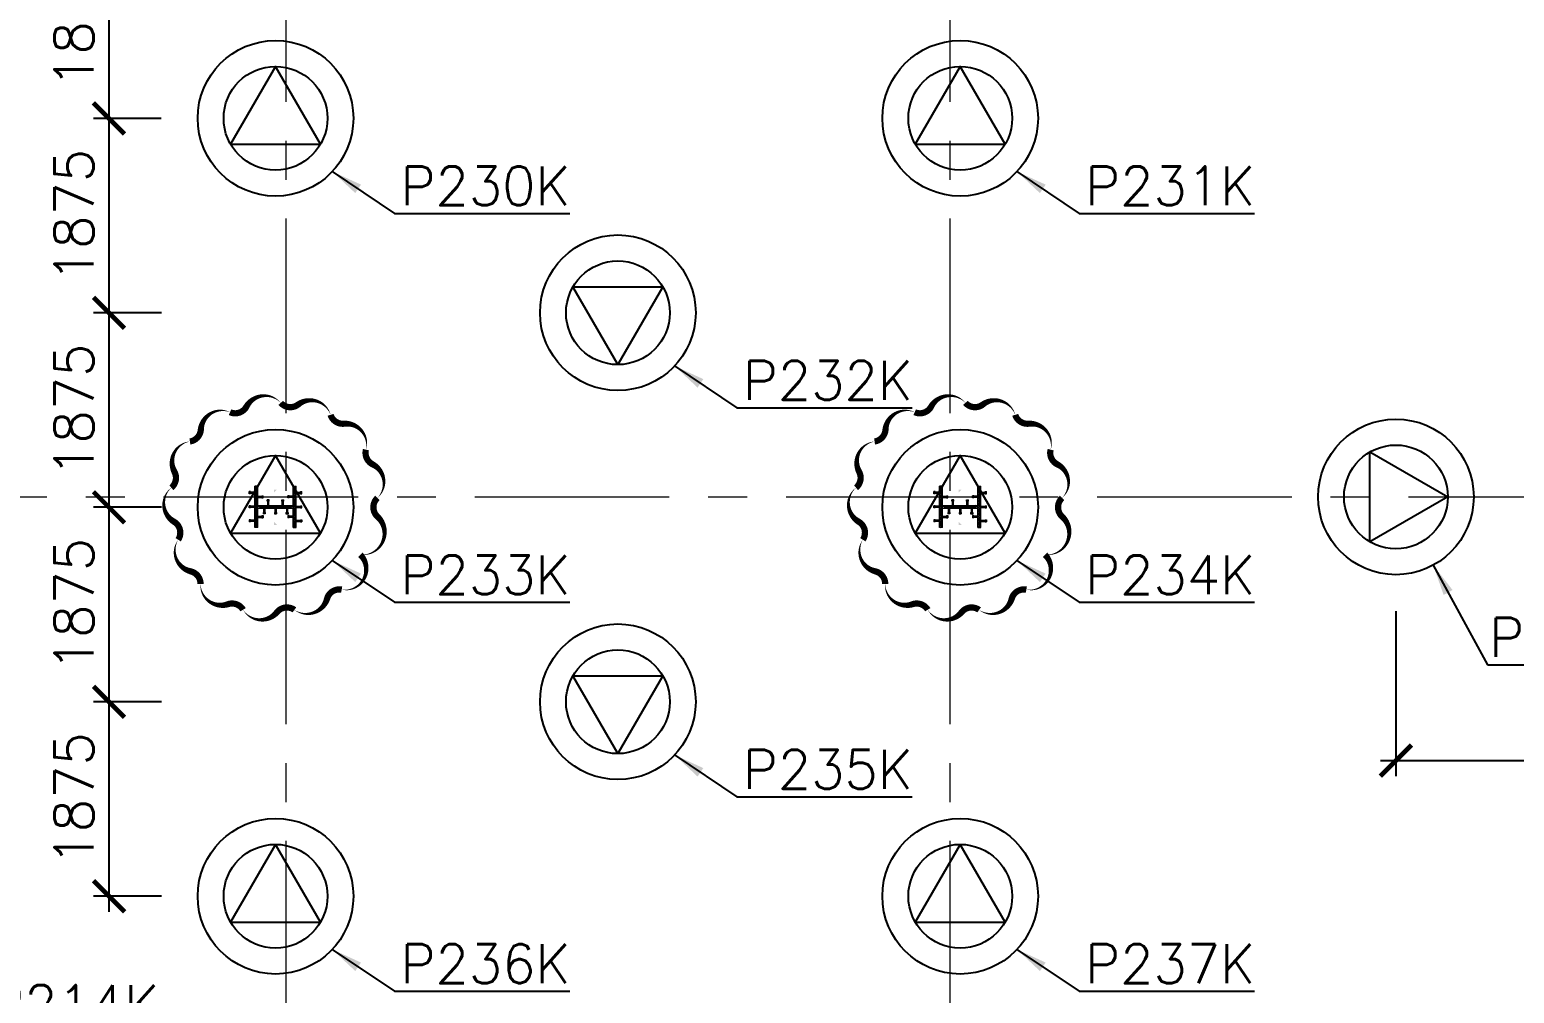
# Model space of a CAD drawing. Header units: millimetres. Extents: x -346728 to 1320345, y -537202 to -385966.
# Drawn here: x 218569 to 232880, y -444677 to -435387 of the extents above; entities that cross this region are included whole.
import ezdxf

# ---------------------------------------------------------------- set-up
doc = ezdxf.new("R2010")
doc.units = ezdxf.units.MM
doc.header["$LTSCALE"] = 100
doc.linetypes.add('X1326_GLB$0$CENTER', pattern=[2, 1.25, -0.25, 0.25, -0.25])
doc.layers.add('CL load', color=1, linetype='Continuous', plot=False)
for name, color, linetype in [('hach', 253, 'Continuous'), ('PILE MARK', 8, 'Continuous'), ('PL', 3, 'Continuous')]:
    doc.layers.add(name, color=color, linetype=linetype)
for name, color, linetype, lineweight in [('KCMANH', 8, 'Continuous', 13), ('KINGPOST', 5, 'Continuous', 20), ('X1326_GLB$0$A-tim', 8, 'X1326_GLB$0$CENTER', 9)]:
    doc.layers.add(name, color=color, linetype=linetype, lineweight=lineweight)
doc.styles.add('simplex', font='simplex.shx')
doc.dimstyles.new('100', dxfattribs={"dimscale": 150, "dimtxt": 2.5, "dimasz": 2, "dimexe": 1, "dimexo": 1, "dimgap": 1, "dimtad": 1, "dimdec": 0, "dimzin": 0, "dimdsep": 46, "dimtxsty": 'simplex', "dimblk": 'ARCHTICK', "dimcen": 1, "dimdle": 1, "dimclrd": 256, "dimclre": 256, "dimclrt": 6, "dimadec": 0, "dimazin": 0, "dimtfac": 1, "dimtdec": 0, "dimtix": 1, "dimtmove": 2, "dimatfit": 3, "dimfxl": 1, "dimtolj": 1, "dimtzin": 0, "dimarcsym": 0})
pattern_1 = [(45, (188543.33, 11377564.439), (-8.980256121, 8.980256121), []), (135, (188543.33, 11377564.439), (-8.980256121, -8.980256121), [])]

# ---------------------------------------------------------------- blocks, each defined once
blk = doc.blocks.new('_ArchTick')
at = {"color": 0, "linetype": 'ByBlock', "const_width": 0.15}
blk.add_lwpolyline([(-0.5, -0.5), (0.5, 0.5)], dxfattribs=at)
blk = doc.blocks.new('*D392')
at = {"layer": 'CL load', "lineweight": -2, "transparency": 16777216}
for p, q in [((231739, -440992), (231739, -442584)), ((235489, -440992), (235489, -442584)), ((231589, -442434), (235639, -442434))]:
    blk.add_line(p, q, dxfattribs=at)
at = {"layer": 'DEFPOINTS', "color": 0, "transparency": 16777216}
for p in [(231739, -440842, 0), (235489, -440842, 0), (235489, -442434)]:
    blk.add_point(p, dxfattribs=at)
at = {"layer": 'CL load', "lineweight": -2, "transparency": 16777216, "xscale": 300, "yscale": 300, "zscale": 300, "rotation": 180}
blk.add_blockref('_ArchTick', (231739, -442434), dxfattribs=at)
at = {"layer": 'CL load', "lineweight": -2, "transparency": 16777216, "xscale": 300, "yscale": 300, "zscale": 300}
blk.add_blockref('_ArchTick', (235489, -442434), dxfattribs=at)
at = {"layer": 'CL load', "color": 6, "transparency": 16777216, "insert": (233614, -442097), "char_height": 375, "attachment_point": 5, "style": 'simplex'}
blk.add_mtext('\\A1;3750', dxfattribs=at)
blk = doc.blocks.new('*D634')
at = {"layer": 'CL load', "lineweight": -2, "transparency": 16777216}
for p, q in [((219333, -434217), (219333, -436392)), ((219838, -434367), (219183, -434367)), ((219836, -436242), (219183, -436242))]:
    blk.add_line(p, q, dxfattribs=at)
at = {"layer": 'DEFPOINTS', "color": 0, "transparency": 16777216}
for p in [(219988, -434367), (219333, -436242), (219986, -436242)]:
    blk.add_point(p, dxfattribs=at)
at = {"layer": 'CL load', "lineweight": -2, "transparency": 16777216, "xscale": 300, "yscale": 300, "zscale": 300}
for p, rotation in [((219333, -434367), 90), ((219333, -436242), 270)]:
    blk.add_blockref('_ArchTick', p, dxfattribs=dict(at, rotation=rotation))
at = {"layer": 'CL load', "color": 6, "transparency": 16777216, "insert": (218995, -435304), "char_height": 375, "attachment_point": 5, "rotation": 90, "style": 'simplex'}
blk.add_mtext('\\A1;1875', dxfattribs=at)
blk = doc.blocks.new('*D635')
at = {"layer": 'CL load', "lineweight": -2, "transparency": 16777216}
for p, q in [((219333, -436092), (219333, -438267)), ((219836, -436242), (219183, -436242)), ((219838, -438117), (219183, -438117))]:
    blk.add_line(p, q, dxfattribs=at)
at = {"layer": 'DEFPOINTS', "color": 0, "transparency": 16777216}
for p in [(219986, -436242), (219333, -438117), (219988, -438117)]:
    blk.add_point(p, dxfattribs=at)
at = {"layer": 'CL load', "lineweight": -2, "transparency": 16777216, "xscale": 300, "yscale": 300, "zscale": 300}
for p, rotation in [((219333, -436242), 90), ((219333, -438117), 270)]:
    blk.add_blockref('_ArchTick', p, dxfattribs=dict(at, rotation=rotation))
at = {"layer": 'CL load', "color": 6, "transparency": 16777216, "insert": (218995, -437179), "char_height": 375, "attachment_point": 5, "rotation": 90, "style": 'simplex'}
blk.add_mtext('\\A1;1875', dxfattribs=at)
blk = doc.blocks.new('*D636')
at = {"layer": 'CL load', "lineweight": -2, "transparency": 16777216}
for p, q in [((219333, -437967), (219333, -440142)), ((219838, -438117), (219183, -438117)), ((219838, -439992), (219183, -439992))]:
    blk.add_line(p, q, dxfattribs=at)
at = {"layer": 'DEFPOINTS', "color": 0, "transparency": 16777216}
for p in [(219988, -438117), (219333, -439992), (219988, -439992, 0)]:
    blk.add_point(p, dxfattribs=at)
at = {"layer": 'CL load', "lineweight": -2, "transparency": 16777216, "xscale": 300, "yscale": 300, "zscale": 300}
for p, rotation in [((219333, -438117), 90), ((219333, -439992), 270)]:
    blk.add_blockref('_ArchTick', p, dxfattribs=dict(at, rotation=rotation))
at = {"layer": 'CL load', "color": 6, "transparency": 16777216, "insert": (218995, -439054), "char_height": 375, "attachment_point": 5, "rotation": 90, "style": 'simplex'}
blk.add_mtext('\\A1;1875', dxfattribs=at)
blk = doc.blocks.new('*D637')
at = {"layer": 'CL load', "lineweight": -2, "transparency": 16777216}
for p, q in [((219333, -439842), (219333, -442017)), ((219838, -439992), (219183, -439992)), ((219838, -441867), (219183, -441867))]:
    blk.add_line(p, q, dxfattribs=at)
at = {"layer": 'DEFPOINTS', "color": 0, "transparency": 16777216}
for p in [(219988, -439992, 0), (219333, -441867), (219988, -441867)]:
    blk.add_point(p, dxfattribs=at)
at = {"layer": 'CL load', "lineweight": -2, "transparency": 16777216, "xscale": 300, "yscale": 300, "zscale": 300}
for p, rotation in [((219333, -439992), 90), ((219333, -441867), 270)]:
    blk.add_blockref('_ArchTick', p, dxfattribs=dict(at, rotation=rotation))
at = {"layer": 'CL load', "color": 6, "transparency": 16777216, "insert": (218995, -440929), "char_height": 375, "attachment_point": 5, "rotation": 90, "style": 'simplex'}
blk.add_mtext('\\A1;1875', dxfattribs=at)
blk = doc.blocks.new('*D638')
at = {"layer": 'CL load', "lineweight": -2, "transparency": 16777216}
for p, q in [((219333, -441717), (219333, -443892)), ((219838, -441867), (219183, -441867)), ((219838, -443742), (219183, -443742))]:
    blk.add_line(p, q, dxfattribs=at)
at = {"layer": 'DEFPOINTS', "color": 0, "transparency": 16777216}
for p in [(219988, -441867), (219333, -443742), (219988, -443742)]:
    blk.add_point(p, dxfattribs=at)
at = {"layer": 'CL load', "lineweight": -2, "transparency": 16777216, "xscale": 300, "yscale": 300, "zscale": 300}
for p, rotation in [((219333, -441867), 90), ((219333, -443742), 270)]:
    blk.add_blockref('_ArchTick', p, dxfattribs=dict(at, rotation=rotation))
at = {"layer": 'CL load', "color": 6, "transparency": 16777216, "insert": (218995, -442804), "char_height": 375, "attachment_point": 5, "rotation": 90, "style": 'simplex'}
blk.add_mtext('\\A1;1875', dxfattribs=at)
blk = doc.blocks.new('LVL-KHUNGTEN')
blk.add_lwpolyline([(61072.9, 41092.8), (119123.5, 41092.8), (119123.5, 61.9), (61072.9, 61.9)], close=True)
blk = doc.blocks.new('KP50')
at = {"ltscale": 0.1}
h = blk.add_hatch(color=6, dxfattribs=at)
h.dxf.hatch_style = 1
h.paths.add_polyline_path([(14, 171), (-14, 171), (-14, 142)])
h.paths.add_polyline_path([(-14, -142), (-14, -171), (14, -171)])
at = {"layer": 'KCMANH', "linetype": 'ByBlock'}
h = blk.add_hatch(dxfattribs=at)
h.set_pattern_fill('ANSI37', color=6, scale=4, style=0)
h.set_pattern_definition(pattern_1)
h.paths.add_polyline_path([(-200, 200), (-200, 171), (200, 171), (200, 200)])
h = blk.add_hatch(dxfattribs=at)
h.set_pattern_fill('ANSI37', color=6, scale=4, style=0)
h.set_pattern_definition([(45, (188728.93, 11377564.439), (-8.980256121, 8.980256121), []), (135, (188728.93, 11377564.439), (-8.980256121, -8.980256121), [])])
h.paths.add_polyline_path([(14, 171), (-14, 142), (-14, -142), (14, -171)])
h = blk.add_hatch(dxfattribs=at)
h.set_pattern_fill('ANSI37', color=6, scale=4, style=0)
h.set_pattern_definition(pattern_1)
h.paths.add_polyline_path([(-200, -171), (-200, -200), (200, -200), (200, -171)])
for p, q in [((-125, 253), (-146, 253)), ((-146, 240), (-146, 253)), ((-125, 240), (-146, 240)), ((-142, 200), (-142, 240)), ((-129, 200), (-129, 240)), ((-125, 240), (-125, 253)), ((-102, 171), (-102, 131)), ((-89, 171), (-89, 131)), ((-10, 253), (10, 253)), ((-10, 240), (-10, 253)), ((-10, 240), (10, 240)), ((-6, 200), (-6, 240)), ((6, 200), (6, 240)), ((10, 240), (10, 253)), ((89, 171), (89, 131)), ((102, 171), (102, 131)), ((125, 253), (146, 253)), ((125, 240), (125, 253)), ((125, 240), (146, 240)), ((129, 200), (129, 240)), ((142, 200), (142, 240)), ((146, 240), (146, 253)), ((-85, 131), (-106, 131)), ((-106, 131), (-106, 118)), ((-85, 118), (-106, 118)), ((-85, 131), (-85, 118)), ((-67, 100), (-67, 120)), ((-54, 120), (-67, 120)), ((-54, 100), (-67, 100)), ((-67, 10), (-67, -10)), ((-54, 10), (-67, 10)), ((-54, 100), (-54, 120)), ((-14, 116), (-54, 116)), ((-14, 104), (-54, 104)), ((-54, 10), (-54, -10)), ((-14, 6), (-54, 6)), ((14, 76), (54, 76)), ((14, 64), (54, 64)), ((54, 60), (54, 80)), ((54, 80), (67, 80)), ((54, 60), (67, 60)), ((67, 60), (67, 80)), ((85, 131), (106, 131)), ((85, 131), (85, 118)), ((85, 118), (106, 118)), ((106, 131), (106, 118)), ((-85, -118), (-106, -118)), ((-106, -131), (-106, -118)), ((-85, -131), (-106, -131)), ((-102, -171), (-102, -131)), ((-89, -171), (-89, -131)), ((-85, -131), (-85, -118)), ((-54, -10), (-67, -10)), ((-67, -100), (-67, -120)), ((-54, -100), (-67, -100)), ((-54, -120), (-67, -120)), ((-14, -6), (-54, -6)), ((-54, -100), (-54, -120)), ((-14, -104), (-54, -104)), ((-14, -116), (-54, -116)), ((14, -64), (54, -64)), ((14, -76), (54, -76)), ((54, -60), (54, -80)), ((54, -60), (67, -60)), ((54, -80), (67, -80)), ((67, -60), (67, -80)), ((85, -118), (106, -118)), ((85, -131), (85, -118)), ((85, -131), (106, -131)), ((89, -171), (89, -131)), ((102, -171), (102, -131)), ((106, -131), (106, -118)), ((-125, -240), (-146, -240)), ((-146, -240), (-146, -253)), ((-125, -253), (-146, -253)), ((-142, -200), (-142, -240)), ((-129, -200), (-129, -240)), ((-125, -240), (-125, -253)), ((-10, -240), (10, -240)), ((-10, -240), (-10, -253)), ((-10, -253), (10, -253)), ((-6, -200), (-6, -240)), ((6, -200), (6, -240)), ((10, -240), (10, -253)), ((125, -240), (146, -240)), ((125, -240), (125, -253)), ((125, -253), (146, -253)), ((129, -200), (129, -240)), ((142, -200), (142, -240)), ((146, -240), (146, -253))]:
    blk.add_line(p, q, dxfattribs=at)
at = {"layer": 'KINGPOST', "color": 6, "linetype": 'ByBlock'}
for p, q in [((-200, 200), (200, 200)), ((-200, 171), (-200, 200)), ((-200, 171), (200, 171)), ((-14, 171), (-14, -171)), ((-14, 142), (14, 171)), ((14, 171), (14, -171)), ((200, 171), (200, 200)), ((-14, -142), (14, -171)), ((-200, -171), (200, -171)), ((-200, -171), (-200, -200)), ((-200, -200), (200, -200)), ((200, -171), (200, -200))]:
    blk.add_line(p, q, dxfattribs=at)
blk.add_lwpolyline([(-14, 0), (14, 0)], dxfattribs=at)
blk = doc.blocks.new('B1 Kingpost Layout Plan1')
at = {"layer": 'KCMANH', "linetype": 'ByBlock', "rotation": 90}
for p in [(70575, -25221, 0), (77175, -25221, 0)]:
    blk.add_blockref('KP50', p, dxfattribs=at)

msp = doc.modelspace()

# ---------------------------------------------------------------- hatches: boundary and pattern name
at = {"ltscale": 0.1}
h = msp.add_hatch(color=6, dxfattribs=at)
h.dxf.hatch_style = 1
h.paths.add_polyline_path([(220952.9, -439820.3), (220924.1, -439820.3), (220924.1, -439849.1)])
h.paths.add_polyline_path([(220924.1, -440133.9), (220924.1, -440162.7), (220952.9, -440162.7)])
h = msp.add_hatch(color=6, dxfattribs=at)
h.dxf.hatch_style = 1
h.paths.add_polyline_path([(227553, -439820.3), (227524.2, -439820.3), (227524.2, -439849.1)])
h.paths.add_polyline_path([(227524.2, -440133.9), (227524.2, -440162.7), (227553, -440162.7)])
at = {"layer": 'hach'}
h = msp.add_hatch(dxfattribs=at)
h.set_pattern_fill('ANSI31', color=256, scale=70)
h.set_pattern_definition([(45, (121918.56, -508591.22), (-157.15448, 157.15448), [])])
h.paths.add_polyline_path([(142200.7, -410142.2), (128621.2, -428107.5), (155914.1, -501359), (162214.1, -503970.9), (238136.4, -469396.6), (242695.2, -462329.4), (242687.2, -415142.7), (237685.1, -410142.2)])
h.paths.add_polyline_path([(142797.9, -411342.2), (129975.7, -428305.7), (156856.2, -500450.6), (162191.6, -502662.6), (237318.8, -468450.4), (241495.1, -461976.1), (241487, -415639.4), (237188.2, -411342.2)], flags=16)
h = msp.add_hatch(dxfattribs=at)
h.set_pattern_fill('AR-CONC', color=256, scale=4)
h.set_pattern_definition([(50, (121918.56, -508591.2), (728.7387, -63.7563), [76.2, -838.2]), (355, (121918.56, -508591.2), (-140.9737, 764.2274), [60.96, -670.5623]), (100.45144, (121979.3, -508596.54), (587.765, 700.471), [64.76, -712.361]), (46.1842, (121918.6, -508388), (1084.316, -168.1693), [114.3, -1257.3]), (96.63556, (122008.9, -508402), (949.6165, 989.7045), [97.14, -1068.5424]), (351.18415, (121918.6, -508388), (949.6165, 989.7045), [91.44, -1005.839]), (21, (122020.16, -508438.8), (606.4576, -409.0608), [76.2, -838.2]), (326, (122020.16, -508438.8), (247.208, 736.752), [60.96, -670.56]), (71.45144, (122070.7, -508472.9), (853.6657, 327.691), [64.76, -712.3598]), (37.5, (121918.56, -508591.22), (12.3544, 338.22016), [0, -662.432, 0, -680.72, 0, -673.1]), (7.5, (121918.56, -508591.22), (267.27865, 400.7223), [0, -388.112, 0, -647.192, 0, -256.54]), (327.5, (121692, -508591.22), (542.3624, -22.91498), [0, -254, 0, -792.48, 0, -1051.56]), (317.5, (121590.4, -508591.2), (592.5167, 101.706), [0, -330.2, 0, -526.288, 0, -746.76])])
h.paths.add_polyline_path([(142200.7, -410142.2), (128621.2, -428107.5), (155914.1, -501359), (162214.1, -503970.9), (238136.4, -469396.6), (242695.2, -462329.4), (242687.2, -415142.7), (237685.1, -410142.2)])
h.paths.add_polyline_path([(142797.9, -411342.2), (129975.7, -428305.7), (156856.2, -500450.6), (162191.6, -502662.6), (237318.8, -468450.4), (241495.1, -461976.1), (241487, -415639.4), (237188.2, -411342.2)], flags=16)

# ---------------------------------------------------------------- linework, layer by layer
at = {"color": 6, "elevation": -2718.3}
for points in [[(221920.6, -439901.7, 0, 60, 0.5205671), (221873.9, -439577.2, 60, 60, -0.3534527), (221810.3, -439436.1, 0, 60, 0.5205671), (221597.9, -439185.9, 60, 60, -0.3534915), (221468.9, -439100.2, 0, 60, 0.5205671), (221156.1, -439001.2, 60, 60, -0.3944899), (220988.7, -438984.8, 0, 60, 0.520567), (220657.9, -439021.6, 60, 60, -0.3907151), (220499.7, -439075, 0, 60, 0.520567), (220218.3, -439243.8, 60, 60, -0.3534934), (220112.8, -439357.1, 0, 60, 0.5205671), (219964.3, -439649.8, 60, 60, -0.3571345), (219934, -439802.9, 0, 60, 0.520567), (219959.7, -440130.6, 60, 60, -0.4289707), (220000, -440304.5, 0, 60, 0.520567), (220120.8, -440609.3, 60, 60, -0.3534582), (220215.4, -440731.8, 0, 60, 0.520567), (220480.1, -440925.9, 60, 60, -0.3534893), (220625.4, -440979.3, 0, 60, 0.5205671), (220952.6, -441002.9, 60, 60, -0.3982747), (221120.5, -440981, 0, 60, 0.520567), (221435.2, -440872.6, 60, 60, -0.3869502), (221576.3, -440785.4, 0, 60, 0.7314349), (221756.9, -440449.1, 0, 60, 0.7206829), (221921.5, -440082.2, 60, 60, -0.4358983)], [(228520.7, -439901.7, 0, 60, 0.5205671), (228474, -439577.2, 60, 60, -0.3534527), (228410.4, -439436.1, 0, 60, 0.5205671), (228198, -439185.9, 60, 60, -0.3534915), (228069, -439100.2, 0, 60, 0.5205671), (227756.2, -439001.2, 60, 60, -0.3944899), (227588.8, -438984.8, 0, 60, 0.520567), (227258, -439021.6, 60, 60, -0.3907151), (227099.8, -439075, 0, 60, 0.520567), (226818.4, -439243.8, 60, 60, -0.3534934), (226712.9, -439357.1, 0, 60, 0.5205671), (226564.4, -439649.8, 60, 60, -0.3571345), (226534.1, -439802.9, 0, 60, 0.520567), (226559.8, -440130.6, 60, 60, -0.4289707), (226600.1, -440304.5, 0, 60, 0.520567), (226720.9, -440609.3, 60, 60, -0.3534582), (226815.5, -440731.8, 0, 60, 0.520567), (227080.2, -440925.9, 60, 60, -0.3534893), (227225.5, -440979.3, 0, 60, 0.5205671), (227552.7, -441002.9, 60, 60, -0.3982747), (227720.6, -440981, 0, 60, 0.520567), (228035.3, -440872.6, 60, 60, -0.3869502), (228176.4, -440785.4, 0, 60, 0.7314349), (228357, -440449.1, 0, 60, 0.7206829), (228521.6, -440082.2, 60, 60, -0.4358983)]]:
    msp.add_lwpolyline(points, format="xyseb", close=True, dxfattribs=at)
at = {"layer": 'PL', "elevation": -1404.9}
for points in [[(220505.5, -436491.5), (221371.5, -436491.5), (220938.5, -435741.5)], [(220505.5, -436491.5), (221371.5, -436491.5), (220938.5, -435741.5)], [(227105.6, -436491.5), (227971.6, -436491.5), (227538.6, -435741.5)], [(227105.6, -436491.5), (227971.6, -436491.5), (227538.6, -435741.5)], [(223805.5, -437866.5), (224671.6, -437866.5), (224238.6, -438616.5)], [(223805.5, -437866.5), (224671.6, -437866.5), (224238.6, -438616.5)], [(220505.5, -440241.5), (221371.5, -440241.5), (220938.5, -439491.5)], [(220505.5, -440241.5), (221371.5, -440241.5), (220938.5, -439491.5)], [(227105.6, -440241.5), (227971.6, -440241.5), (227538.6, -439491.5)], [(227105.6, -440241.5), (227971.6, -440241.5), (227538.6, -439491.5)], [(231488.6, -440324.6), (231488.6, -439458.6), (232238.6, -439891.6)], [(231488.6, -440324.6), (231488.6, -439458.6), (232238.6, -439891.6)], [(223805.5, -441616.5), (224671.6, -441616.5), (224238.6, -442366.5)], [(223805.5, -441616.5), (224671.6, -441616.5), (224238.6, -442366.5)], [(220505.5, -443991.5), (221371.5, -443991.5), (220938.5, -443241.5)], [(220505.5, -443991.5), (221371.5, -443991.5), (220938.5, -443241.5)], [(227105.6, -443991.5), (227971.6, -443991.5), (227538.6, -443241.5)], [(227105.6, -443991.5), (227971.6, -443991.5), (227538.6, -443241.5)]]:
    msp.add_lwpolyline(points, close=True, dxfattribs=at)
at = {"layer": 'PL'}
for centre, radius in [((220938.5, -436241.5, -1404.9), 750), ((220938.5, -436241.5, -1404.9), 750), ((227538.6, -436241.5, -1404.9), 750), ((227538.6, -436241.5, -1404.9), 750), ((220938.5, -436241.5, -1404.9), 500), ((220938.5, -436241.5, -1404.9), 500), ((227538.6, -436241.5, -1404.9), 500), ((227538.6, -436241.5, -1404.9), 500), ((224238.6, -438116.5, -1404.9), 750), ((224238.6, -438116.5, -1404.9), 750), ((224238.6, -438116.5, -1404.9), 500), ((224238.6, -438116.5, -1404.9), 500), ((231738.6, -439891.6, -1404.9), 750), ((231738.6, -439891.6, -1404.9), 750), ((220938.5, -439991.5, -1404.9), 750), ((220938.5, -439991.5, -1404.9), 750), ((227538.6, -439991.5, -1404.9), 750), ((227538.6, -439991.5, -1404.9), 750), ((220938.5, -439991.5, -1404.9), 500), ((220938.5, -439991.5, -1404.9), 500), ((227538.6, -439991.5, -1404.9), 500), ((227538.6, -439991.5, -1404.9), 500), ((231738.6, -439891.6, -1404.9), 500), ((231738.6, -439891.6, -1404.9), 500), ((224238.6, -441866.5, -1404.9), 750), ((224238.6, -441866.5, -1404.9), 750), ((224238.6, -441866.5, -1404.9), 500), ((224238.6, -441866.5, -1404.9), 500), ((220938.5, -443741.5, -1404.9), 750), ((220938.5, -443741.5, -1404.9), 750), ((227538.6, -443741.5, -1404.9), 750), ((227538.6, -443741.5, -1404.9), 750), ((220938.5, -443741.5, -1404.9), 500), ((220938.5, -443741.5, -1404.9), 500), ((227538.6, -443741.5, -1404.9), 500), ((227538.6, -443741.5, -1404.9), 500)]:
    msp.add_circle(centre, radius, dxfattribs=at)
at = {"layer": 'X1326_GLB$0$A-tim', "ltscale": 15}
for p, q in [((221038.5, -398208.6, -1404.9), (221038.5, -512162.7, -1404.9)), ((227438.6, -398208.6, -1404.9), (227438.6, -512162.7, -1404.9)), ((120859.5, -439891.6, -1404.9), (255546, -439891.6, -1404.9))]:
    msp.add_line(p, q, dxfattribs=at)

# ---------------------------------------------------------------- block references
at = {"extrusion": (0.00597, -2.28885e-18, 0.999982), "xscale": 3.385207865094198, "yscale": 3.385207865094198, "zscale": 3.385207865094198}
msp.add_blockref('LVL-KHUNGTEN', (-107243.5, -525073.6, -287.1), dxfattribs=at)
msp.add_blockref('B1 Kingpost Layout Plan1', (150363.7, -414766, -1404.9))

# ---------------------------------------------------------------- texts
at = {"layer": 'PILE MARK', "color": 4, "style": 'simplex'}
for s, p in [('P230K', (222142.5, -437080.1, -1404.9)), ('P231K', (228742.6, -437080.1, -1404.9)), ('P232K', (225442.6, -438955.1, -1404.9)), ('P233K', (222142.5, -440830.1, -1404.9)), ('P234K', (228742.6, -440830.1, -1404.9)), ('P241K', (232636.8, -441432.8, -1404.9)), ('P235K', (225442.6, -442705.1, -1404.9)), ('P236K', (222142.5, -444580.1, -1404.9)), ('P237K', (228742.6, -444580.1, -1404.9)), ('P214K', (218176.9, -444973.4, -1404.9))]:
    msp.add_text(s, height=375, dxfattribs=at).set_placement(p)

# ---------------------------------------------------------------- dimensions: what is measured, and where the dimension line sits
at = {"layer": 'CL load'}
for base, p1, p2, picture, middle in [((219332.8, -436241.5, -1404.9), (219988.5, -434366.5, -1404.9), (219985.6, -436241.5, -1404.9), '*D634', (218995.3, -435304, -1404.9)), ((219332.8, -438116.5, -1404.9), (219985.6, -436241.5, -1404.9), (219988.5, -438116.5, -1404.9), '*D635', (218995.3, -437179, -1404.9)), ((219332.8, -439991.5, -1404.9), (219988.5, -438116.5, -1404.9), (219988.5, -439991.5, -1404.9), '*D636', (218995.3, -439054, -1404.9)), ((219332.8, -441866.5, -1404.9), (219988.5, -439991.5, -1404.9), (219988.5, -441866.5, -1404.9), '*D637', (218995.3, -440929, -1404.9)), ((219332.8, -443741.5, -1404.9), (219988.5, -441866.5, -1404.9), (219988.5, -443741.5, -1404.9), '*D638', (218995.3, -442804, -1404.9))]:
    dim = msp.add_linear_dim(base=base, p1=p1, p2=p2, angle=90, dimstyle='100', dxfattribs=at)
    dim.commit()
    dim.dimension.update_dxf_attribs({"geometry": picture, "text_midpoint": middle})
dim = msp.add_linear_dim(base=(235488.6, -442434.3, -1404.9), p1=(231738.6, -440841.6, -1404.9), p2=(235488.6, -440841.6, -1404.9), dimstyle='100', dxfattribs=at)
dim.commit()
dim.dimension.update_dxf_attribs({"geometry": '*D392', "text_midpoint": (233613.6, -442096.8, -1404.9)})

# ---------------------------------------------------------------- leaders
at = {"layer": 'PILE MARK'}
for points in [[(221485.7, -436754.4, -1404.9), (222085.2, -437157.7, -1404.9), (223774, -437157.7, -1404.9)], [(228085.8, -436754.4, -1404.9), (228685.3, -437157.7, -1404.9), (230374.1, -437157.7, -1404.9)], [(224785.8, -438629.4, -1404.9), (225385.2, -439032.7, -1404.9), (227074, -439032.7, -1404.9)], [(221485.7, -440504.4, -1404.9), (222085.2, -440907.7, -1404.9), (223774, -440907.7, -1404.9)], [(228085.8, -440504.4, -1404.9), (228685.3, -440907.7, -1404.9), (230374.1, -440907.7, -1404.9)], [(232098.2, -440549.8, -1404.9), (232623, -441510.4, -1404.9), (234311.8, -441510.4, -1404.9)], [(224785.8, -442379.4, -1404.9), (225385.2, -442782.7, -1404.9), (227074, -442782.7, -1404.9)], [(221485.7, -444254.4, -1404.9), (222085.2, -444657.7, -1404.9), (223774, -444657.7, -1404.9)], [(228085.8, -444254.4, -1404.9), (228685.3, -444657.7, -1404.9), (230374.1, -444657.7, -1404.9)]]:
    msp.add_leader(points, dimstyle='100', override={"dimgap": 1, "dimtad": 0}, dxfattribs=at)

doc.saveas('drawing.dxf')
